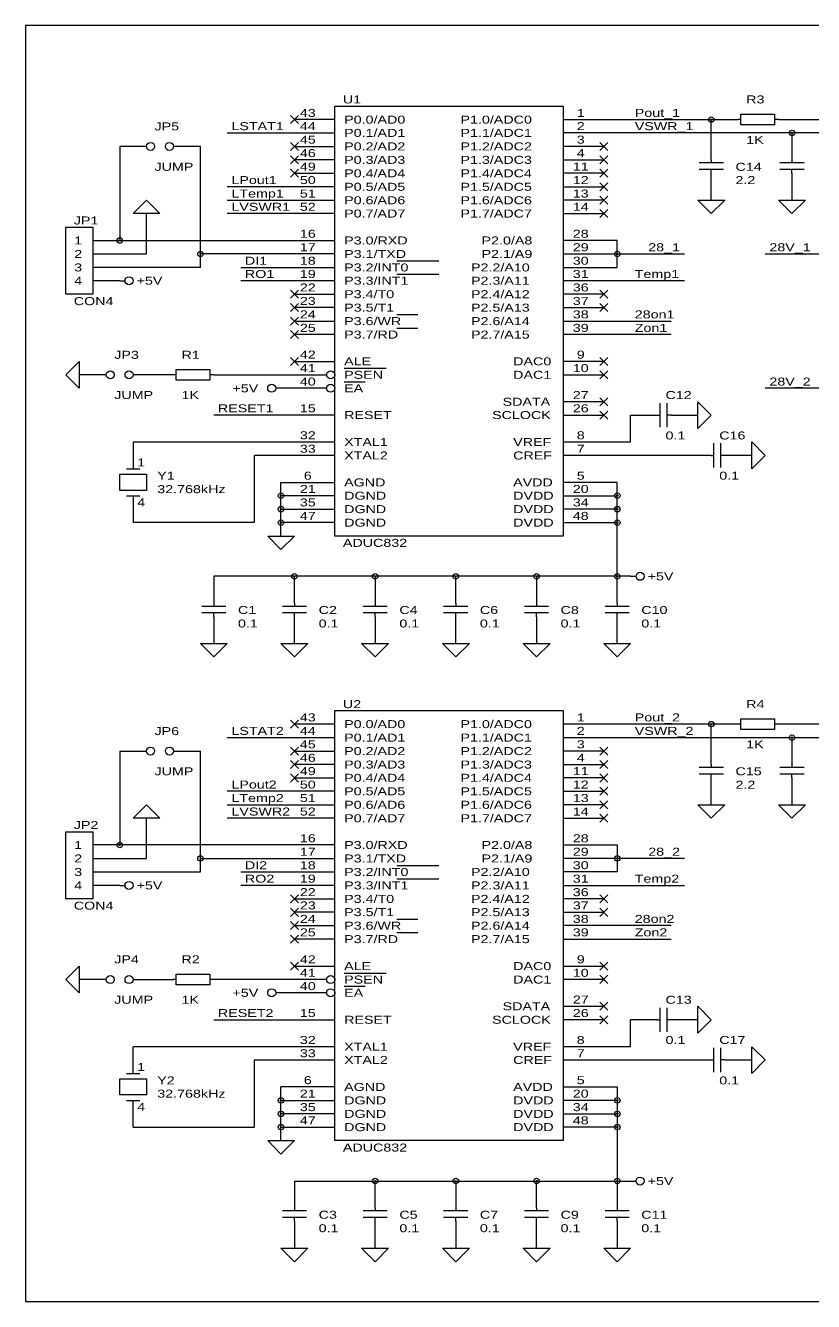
# Model space of a CAD drawing. Extents: x 0.06 to 9.63, y 0.06 to 6.12.
# Drawn here: x 0.06 to 3.8, y 0.06 to 6.12 of the extents above; entities that cross this region are included whole.
import ezdxf

# ---------------------------------------------------------------- set-up
doc = ezdxf.new("R2010")
doc.units = 0
doc.header["$MEASUREMENT"] = 0
doc.layers.add('1', color=7, linetype='CONTINUOUS')

msp = doc.modelspace()

# ---------------------------------------------------------------- linework, layer by layer
at = {"layer": '1'}
for p, q in [((9.634, 6.124), (0.064, 6.124)), ((0.064, 6.124), (0.064, 0.064)), ((1.532, 5.741), (2.616, 5.741)), ((1.532, 3.699), (1.532, 5.741)), ((2.616, 5.741), (2.616, 3.699)), ((3.459, 5.652), (3.459, 5.703)), ((3.459, 5.703), (3.618, 5.703)), ((3.618, 5.703), (3.618, 5.677)), ((1.321, 5.696), (1.359, 5.658)), ((1.321, 5.658), (1.359, 5.696)), ((1.532, 5.677), (1.34, 5.677)), ((2.616, 5.677), (3.446, 5.677)), ((3.318, 5.486), (3.318, 5.677)), ((3.459, 5.677), (3.446, 5.677)), ((3.618, 5.652), (3.459, 5.652)), ((3.637, 5.677), (3.618, 5.677)), ((3.618, 5.677), (3.618, 5.652)), ((3.637, 5.677), (4.531, 5.677)), ((1.021, 5.614), (1.532, 5.614)), ((3.829, 5.614), (2.616, 5.614)), ((3.701, 5.614), (3.701, 5.486)), ((0.638, 5.55), (0.511, 5.55)), ((0.511, 5.55), (0.511, 5.103)), ((0.894, 5.55), (0.766, 5.55)), ((0.894, 4.975), (0.894, 5.55)), ((1.321, 5.569), (1.359, 5.531)), ((1.321, 5.531), (1.359, 5.569)), ((1.34, 5.55), (1.532, 5.55)), ((2.808, 5.55), (2.616, 5.55)), ((2.789, 5.569), (2.827, 5.531)), ((2.789, 5.531), (2.827, 5.569)), ((1.321, 5.505), (1.359, 5.467)), ((1.321, 5.467), (1.359, 5.505)), ((1.532, 5.486), (1.34, 5.486)), ((2.616, 5.486), (2.808, 5.486)), ((2.789, 5.505), (2.827, 5.467)), ((2.789, 5.467), (2.827, 5.505)), ((3.261, 5.473), (3.376, 5.473)), ((3.318, 5.486), (3.318, 5.473)), ((3.644, 5.473), (3.759, 5.473)), ((3.701, 5.486), (3.701, 5.473)), ((1.321, 5.441), (1.359, 5.403)), ((1.321, 5.403), (1.359, 5.441)), ((1.34, 5.422), (1.532, 5.422)), ((2.808, 5.422), (2.616, 5.422)), ((2.789, 5.441), (2.827, 5.403)), ((2.789, 5.403), (2.827, 5.441)), ((3.261, 5.441), (3.376, 5.441)), ((3.318, 5.422), (3.318, 5.441)), ((3.318, 5.294), (3.318, 5.422)), ((3.644, 5.441), (3.759, 5.441)), ((3.701, 5.422), (3.701, 5.441)), ((3.701, 5.422), (3.701, 5.294)), ((1.532, 5.358), (1.021, 5.358)), ((2.616, 5.358), (2.808, 5.358)), ((2.789, 5.377), (2.827, 5.339)), ((2.789, 5.339), (2.827, 5.377)), ((0.574, 5.231), (0.638, 5.294)), ((0.638, 5.294), (0.702, 5.231)), ((1.021, 5.294), (1.532, 5.294)), ((2.808, 5.294), (2.616, 5.294)), ((2.789, 5.314), (2.827, 5.275)), ((2.789, 5.275), (2.827, 5.314)), ((3.255, 5.294), (3.382, 5.294)), ((3.318, 5.231), (3.255, 5.294)), ((3.382, 5.294), (3.318, 5.231)), ((3.637, 5.294), (3.765, 5.294)), ((3.701, 5.231), (3.637, 5.294)), ((3.765, 5.294), (3.701, 5.231)), ((0.702, 5.231), (0.574, 5.231)), ((0.638, 5.039), (0.638, 5.231)), ((1.532, 5.231), (1.021, 5.231)), ((2.616, 5.231), (2.808, 5.231)), ((2.789, 5.25), (2.827, 5.212)), ((2.789, 5.212), (2.827, 5.25)), ((0.255, 5.167), (0.383, 5.167)), ((0.255, 4.848), (0.255, 5.167)), ((0.383, 5.167), (0.383, 4.848)), ((0.383, 5.103), (1.532, 5.103)), ((2.872, 5.103), (2.616, 5.103)), ((2.872, 4.975), (2.872, 5.103)), ((0.383, 5.039), (0.638, 5.039)), ((1.532, 5.039), (0.894, 5.039)), ((2.616, 5.039), (3.191, 5.039)), ((3.574, 5.039), (3.956, 5.039)), ((0.894, 4.975), (0.383, 4.975)), ((1.085, 4.975), (1.532, 4.975)), ((1.826, 5.006), (1.876, 5.006)), ((1.876, 5.006), (1.926, 5.006)), ((1.926, 5.006), (1.976, 5.006)), ((1.976, 5.006), (2.026, 5.006)), ((2.616, 4.975), (2.872, 4.975)), ((0.511, 4.912), (0.383, 4.912)), ((0.511, 4.912), (0.536, 4.912)), ((1.532, 4.912), (1.085, 4.912)), ((1.826, 4.943), (1.876, 4.943)), ((1.876, 4.943), (1.926, 4.943)), ((1.926, 4.943), (1.976, 4.943)), ((1.976, 4.943), (2.026, 4.943)), ((3.191, 4.912), (2.616, 4.912)), ((0.383, 4.848), (0.255, 4.848)), ((1.321, 4.867), (1.359, 4.829)), ((1.321, 4.829), (1.359, 4.867)), ((1.34, 4.848), (1.532, 4.848)), ((2.808, 4.848), (2.616, 4.848)), ((2.789, 4.867), (2.827, 4.829)), ((2.789, 4.829), (2.827, 4.867)), ((1.321, 4.803), (1.359, 4.765)), ((1.321, 4.765), (1.359, 4.803)), ((2.789, 4.803), (2.827, 4.765)), ((2.789, 4.765), (2.827, 4.803)), ((1.321, 4.739), (1.359, 4.701)), ((1.321, 4.701), (1.359, 4.739)), ((1.532, 4.784), (1.34, 4.784)), ((1.826, 4.751), (1.876, 4.751)), ((1.876, 4.751), (1.926, 4.751)), ((2.616, 4.784), (2.808, 4.784)), ((1.321, 4.676), (1.359, 4.637)), ((1.321, 4.637), (1.359, 4.676)), ((1.34, 4.72), (1.532, 4.72)), ((1.826, 4.687), (1.876, 4.687)), ((1.876, 4.687), (1.926, 4.687)), ((2.616, 4.72), (3.127, 4.72)), ((1.532, 4.656), (1.34, 4.656)), ((3.127, 4.656), (2.616, 4.656)), ((1.321, 4.548), (1.359, 4.51)), ((1.321, 4.51), (1.359, 4.548)), ((2.789, 4.548), (2.827, 4.51)), ((2.789, 4.51), (2.827, 4.548)), ((0.255, 4.465), (0.319, 4.529)), ((0.319, 4.529), (0.319, 4.401)), ((0.779, 4.439), (0.779, 4.49)), ((0.779, 4.49), (0.938, 4.49)), ((0.938, 4.49), (0.938, 4.465)), ((1.34, 4.529), (1.532, 4.529)), ((1.576, 4.496), (1.626, 4.496)), ((1.626, 4.496), (1.676, 4.496)), ((1.676, 4.496), (1.726, 4.496)), ((1.726, 4.496), (1.776, 4.496)), ((2.808, 4.529), (2.616, 4.529)), ((0.319, 4.401), (0.255, 4.465)), ((0.447, 4.465), (0.319, 4.465)), ((0.766, 4.465), (0.574, 4.465)), ((0.779, 4.465), (0.766, 4.465)), ((0.938, 4.439), (0.779, 4.439)), ((0.957, 4.465), (0.938, 4.465)), ((0.938, 4.465), (0.938, 4.439)), ((0.957, 4.465), (1.493, 4.465)), ((1.576, 4.432), (1.626, 4.432)), ((1.626, 4.432), (1.676, 4.432)), ((2.616, 4.465), (2.808, 4.465)), ((2.789, 4.484), (2.827, 4.446)), ((2.789, 4.446), (2.827, 4.484)), ((1.276, 4.401), (1.251, 4.401)), ((1.493, 4.401), (1.276, 4.401)), ((3.956, 4.401), (3.574, 4.401)), ((2.808, 4.337), (2.616, 4.337)), ((2.789, 4.356), (2.827, 4.318)), ((2.789, 4.318), (2.827, 4.356)), ((3.076, 4.216), (3.076, 4.331)), ((3.108, 4.216), (3.108, 4.331)), ((3.255, 4.21), (3.255, 4.337)), ((3.255, 4.337), (3.318, 4.274)), ((1.532, 4.274), (0.957, 4.274)), ((2.616, 4.274), (2.808, 4.274)), ((2.789, 4.293), (2.827, 4.254)), ((2.789, 4.254), (2.827, 4.293)), ((2.935, 4.274), (3.063, 4.274)), ((2.935, 4.146), (2.935, 4.274)), ((3.063, 4.274), (3.076, 4.274)), ((3.127, 4.274), (3.108, 4.274)), ((3.127, 4.274), (3.255, 4.274)), ((3.318, 4.274), (3.255, 4.21)), ((0.574, 4.146), (1.532, 4.146)), ((0.574, 4.146), (0.574, 4.018)), ((2.616, 4.146), (2.935, 4.146)), ((3.331, 4.025), (3.331, 4.14)), ((3.363, 4.025), (3.363, 4.14)), ((3.51, 4.018), (3.51, 4.146)), ((3.51, 4.146), (3.574, 4.082)), ((1.532, 4.082), (1.149, 4.082)), ((1.149, 4.082), (1.149, 3.763)), ((3.318, 4.082), (2.616, 4.082)), ((3.318, 4.082), (3.331, 4.082)), ((3.382, 4.082), (3.363, 4.082)), ((3.51, 4.082), (3.382, 4.082)), ((3.574, 4.082), (3.51, 4.018)), ((0.543, 4.018), (0.606, 4.018)), ((0.511, 3.993), (0.638, 3.993)), ((0.511, 3.916), (0.511, 3.993)), ((0.638, 3.993), (0.638, 3.916)), ((1.276, 3.954), (1.532, 3.954)), ((1.276, 3.699), (1.276, 3.954)), ((2.872, 3.954), (2.616, 3.954)), ((2.872, 3.38), (2.872, 3.954)), ((0.638, 3.916), (0.511, 3.916)), ((0.543, 3.891), (0.606, 3.891)), ((0.574, 3.891), (0.574, 3.763)), ((1.532, 3.891), (1.276, 3.891)), ((2.616, 3.891), (2.872, 3.891)), ((1.276, 3.827), (1.532, 3.827)), ((2.872, 3.827), (2.616, 3.827)), ((1.149, 3.763), (0.574, 3.763)), ((1.532, 3.763), (1.276, 3.763)), ((2.616, 3.763), (2.872, 3.763)), ((1.213, 3.699), (1.34, 3.699)), ((1.276, 3.635), (1.213, 3.699)), ((1.34, 3.699), (1.276, 3.635)), ((2.616, 3.699), (1.532, 3.699)), ((2.935, 3.508), (0.957, 3.508)), ((0.957, 3.508), (0.957, 3.38)), ((1.34, 3.38), (1.34, 3.508)), ((1.723, 3.508), (1.723, 3.38)), ((2.106, 3.38), (2.106, 3.508)), ((2.489, 3.508), (2.489, 3.38)), ((2.935, 3.508), (2.961, 3.508)), ((0.9, 3.367), (1.015, 3.367)), ((0.9, 3.336), (1.015, 3.336)), ((0.957, 3.38), (0.957, 3.367)), ((0.957, 3.316), (0.957, 3.336)), ((1.283, 3.367), (1.398, 3.367)), ((1.283, 3.336), (1.398, 3.336)), ((1.34, 3.38), (1.34, 3.367)), ((1.34, 3.316), (1.34, 3.336)), ((1.666, 3.367), (1.78, 3.367)), ((1.666, 3.336), (1.78, 3.336)), ((1.723, 3.38), (1.723, 3.367)), ((1.723, 3.316), (1.723, 3.336)), ((2.048, 3.367), (2.163, 3.367)), ((2.048, 3.336), (2.163, 3.336)), ((2.106, 3.38), (2.106, 3.367)), ((2.106, 3.316), (2.106, 3.336)), ((2.431, 3.367), (2.546, 3.367)), ((2.431, 3.336), (2.546, 3.336)), ((2.489, 3.38), (2.489, 3.367)), ((2.489, 3.316), (2.489, 3.336)), ((2.814, 3.367), (2.929, 3.367)), ((2.814, 3.336), (2.929, 3.336)), ((2.872, 3.38), (2.872, 3.367)), ((2.872, 3.316), (2.872, 3.336)), ((0.957, 3.316), (0.957, 3.189)), ((1.34, 3.189), (1.34, 3.316)), ((1.723, 3.316), (1.723, 3.189)), ((2.106, 3.189), (2.106, 3.316)), ((2.489, 3.316), (2.489, 3.189)), ((2.872, 3.189), (2.872, 3.316)), ((0.894, 3.189), (1.021, 3.189)), ((0.957, 3.125), (0.894, 3.189)), ((1.021, 3.189), (0.957, 3.125)), ((1.276, 3.189), (1.404, 3.189)), ((1.34, 3.125), (1.276, 3.189)), ((1.404, 3.189), (1.34, 3.125)), ((1.659, 3.189), (1.787, 3.189)), ((1.723, 3.125), (1.659, 3.189)), ((1.787, 3.189), (1.723, 3.125)), ((2.042, 3.189), (2.17, 3.189)), ((2.106, 3.125), (2.042, 3.189)), ((2.17, 3.189), (2.106, 3.125)), ((2.425, 3.189), (2.553, 3.189)), ((2.489, 3.125), (2.425, 3.189)), ((2.553, 3.189), (2.489, 3.125)), ((2.808, 3.189), (2.935, 3.189)), ((2.872, 3.125), (2.808, 3.189)), ((2.935, 3.189), (2.872, 3.125)), ((1.532, 2.87), (2.616, 2.87)), ((1.532, 0.828), (1.532, 2.87)), ((2.616, 2.87), (2.616, 0.828)), ((1.321, 2.825), (1.359, 2.787)), ((1.321, 2.787), (1.359, 2.825)), ((1.532, 2.806), (1.34, 2.806)), ((3.446, 2.806), (2.616, 2.806)), ((3.318, 2.614), (3.318, 2.806)), ((3.459, 2.806), (3.446, 2.806)), ((3.459, 2.78), (3.459, 2.831)), ((3.459, 2.831), (3.618, 2.831)), ((3.618, 2.831), (3.618, 2.806)), ((3.637, 2.806), (3.618, 2.806)), ((3.618, 2.806), (3.618, 2.78)), ((4.531, 2.806), (3.637, 2.806)), ((1.021, 2.742), (1.532, 2.742)), ((2.616, 2.742), (3.829, 2.742)), ((3.618, 2.78), (3.459, 2.78)), ((3.701, 2.742), (3.701, 2.614)), ((0.511, 2.678), (0.638, 2.678)), ((0.511, 2.678), (0.511, 2.232)), ((0.766, 2.678), (0.894, 2.678)), ((0.894, 2.104), (0.894, 2.678)), ((1.321, 2.697), (1.359, 2.659)), ((1.321, 2.659), (1.359, 2.697)), ((1.34, 2.678), (1.532, 2.678)), ((2.808, 2.678), (2.616, 2.678)), ((2.789, 2.697), (2.827, 2.659)), ((2.789, 2.659), (2.827, 2.697)), ((1.321, 2.634), (1.359, 2.595)), ((1.321, 2.595), (1.359, 2.634)), ((1.532, 2.614), (1.34, 2.614)), ((2.616, 2.614), (2.808, 2.614)), ((2.789, 2.634), (2.827, 2.595)), ((2.789, 2.595), (2.827, 2.634)), ((3.318, 2.614), (3.318, 2.602)), ((3.701, 2.614), (3.701, 2.602)), ((1.321, 2.57), (1.359, 2.531)), ((1.321, 2.531), (1.359, 2.57)), ((1.34, 2.551), (1.532, 2.551)), ((2.808, 2.551), (2.616, 2.551)), ((2.789, 2.57), (2.827, 2.531)), ((2.789, 2.531), (2.827, 2.57)), ((3.261, 2.602), (3.376, 2.602)), ((3.261, 2.57), (3.376, 2.57)), ((3.318, 2.551), (3.318, 2.57)), ((3.318, 2.423), (3.318, 2.551)), ((3.644, 2.602), (3.759, 2.602)), ((3.644, 2.57), (3.759, 2.57)), ((3.701, 2.551), (3.701, 2.57)), ((3.701, 2.551), (3.701, 2.423)), ((1.532, 2.487), (1.021, 2.487)), ((2.616, 2.487), (2.808, 2.487)), ((2.789, 2.506), (2.827, 2.468)), ((2.789, 2.468), (2.827, 2.506)), ((2.789, 2.442), (2.827, 2.404)), ((2.789, 2.404), (2.827, 2.442)), ((0.574, 2.359), (0.638, 2.423)), ((0.638, 2.423), (0.702, 2.359)), ((1.021, 2.423), (1.532, 2.423)), ((2.808, 2.423), (2.616, 2.423)), ((2.789, 2.378), (2.827, 2.34)), ((2.789, 2.34), (2.827, 2.378)), ((3.255, 2.423), (3.382, 2.423)), ((3.318, 2.359), (3.255, 2.423)), ((3.382, 2.423), (3.318, 2.359)), ((3.637, 2.423), (3.765, 2.423)), ((3.701, 2.359), (3.637, 2.423)), ((3.765, 2.423), (3.701, 2.359)), ((0.702, 2.359), (0.574, 2.359)), ((0.638, 2.168), (0.638, 2.359)), ((1.532, 2.359), (1.021, 2.359)), ((2.616, 2.359), (2.808, 2.359)), ((0.255, 2.295), (0.383, 2.295)), ((0.255, 1.976), (0.255, 2.295)), ((0.383, 2.295), (0.383, 1.976)), ((1.532, 2.232), (0.383, 2.232)), ((2.616, 2.232), (2.872, 2.232)), ((2.872, 2.232), (2.872, 2.104)), ((0.383, 2.168), (0.638, 2.168)), ((0.894, 2.168), (1.532, 2.168)), ((1.826, 2.135), (1.876, 2.135)), ((1.876, 2.135), (1.926, 2.135)), ((1.926, 2.135), (1.976, 2.135)), ((1.976, 2.135), (2.026, 2.135)), ((3.191, 2.168), (2.616, 2.168)), ((0.383, 2.104), (0.894, 2.104)), ((1.085, 2.104), (1.532, 2.104)), ((1.826, 2.071), (1.876, 2.071)), ((1.876, 2.071), (1.926, 2.071)), ((1.926, 2.071), (1.976, 2.071)), ((1.976, 2.071), (2.026, 2.071)), ((2.872, 2.104), (2.616, 2.104)), ((0.511, 2.04), (0.383, 2.04)), ((0.511, 2.04), (0.536, 2.04)), ((1.532, 2.04), (1.085, 2.04)), ((2.616, 2.04), (3.191, 2.04)), ((0.383, 1.976), (0.255, 1.976)), ((1.321, 1.995), (1.359, 1.957)), ((1.321, 1.957), (1.359, 1.995)), ((1.34, 1.976), (1.532, 1.976)), ((2.808, 1.976), (2.616, 1.976)), ((2.789, 1.995), (2.827, 1.957)), ((2.789, 1.957), (2.827, 1.995)), ((1.321, 1.932), (1.359, 1.893)), ((1.321, 1.893), (1.359, 1.932)), ((1.532, 1.913), (1.34, 1.913)), ((1.826, 1.88), (1.876, 1.88)), ((1.876, 1.88), (1.926, 1.88)), ((2.616, 1.913), (2.808, 1.913)), ((2.789, 1.932), (2.827, 1.893)), ((2.789, 1.893), (2.827, 1.932)), ((1.321, 1.868), (1.359, 1.83)), ((1.321, 1.83), (1.359, 1.868)), ((1.34, 1.849), (1.532, 1.849)), ((3.127, 1.849), (2.616, 1.849)), ((1.321, 1.804), (1.359, 1.766)), ((1.321, 1.766), (1.359, 1.804)), ((1.532, 1.785), (1.34, 1.785)), ((1.826, 1.816), (1.876, 1.816)), ((1.876, 1.816), (1.926, 1.816)), ((2.616, 1.785), (3.127, 1.785)), ((0.255, 1.593), (0.319, 1.657)), ((0.319, 1.657), (0.319, 1.53)), ((1.321, 1.676), (1.359, 1.638)), ((1.321, 1.638), (1.359, 1.676)), ((1.34, 1.657), (1.532, 1.657)), ((2.616, 1.657), (2.808, 1.657)), ((2.789, 1.676), (2.827, 1.638)), ((2.789, 1.638), (2.827, 1.676)), ((0.319, 1.53), (0.255, 1.593)), ((0.447, 1.593), (0.319, 1.593)), ((0.574, 1.593), (0.766, 1.593)), ((0.779, 1.593), (0.766, 1.593)), ((0.779, 1.568), (0.779, 1.619)), ((0.779, 1.619), (0.938, 1.619)), ((0.938, 1.619), (0.938, 1.593)), ((0.957, 1.593), (0.938, 1.593)), ((0.938, 1.593), (0.938, 1.568)), ((1.493, 1.593), (0.957, 1.593)), ((1.576, 1.624), (1.626, 1.624)), ((1.626, 1.624), (1.676, 1.624)), ((1.676, 1.624), (1.726, 1.624)), ((1.726, 1.624), (1.776, 1.624)), ((2.808, 1.593), (2.616, 1.593)), ((2.789, 1.613), (2.827, 1.574)), ((2.789, 1.574), (2.827, 1.613)), ((0.938, 1.568), (0.779, 1.568)), ((1.276, 1.53), (1.251, 1.53)), ((1.493, 1.53), (1.276, 1.53)), ((1.576, 1.561), (1.626, 1.561)), ((1.626, 1.561), (1.676, 1.561)), ((2.616, 1.466), (2.808, 1.466)), ((2.789, 1.485), (2.827, 1.447)), ((2.789, 1.447), (2.827, 1.485)), ((3.076, 1.345), (3.076, 1.459)), ((3.108, 1.345), (3.108, 1.459)), ((3.255, 1.338), (3.255, 1.466)), ((3.255, 1.466), (3.318, 1.402)), ((0.957, 1.402), (1.532, 1.402)), ((2.808, 1.402), (2.616, 1.402)), ((2.789, 1.421), (2.827, 1.383)), ((2.789, 1.383), (2.827, 1.421)), ((3.063, 1.402), (2.935, 1.402)), ((2.935, 1.274), (2.935, 1.402)), ((3.063, 1.402), (3.076, 1.402)), ((3.127, 1.402), (3.108, 1.402)), ((3.255, 1.402), (3.127, 1.402)), ((3.318, 1.402), (3.255, 1.338)), ((1.532, 1.274), (0.574, 1.274)), ((0.574, 1.147), (0.574, 1.274)), ((2.935, 1.274), (2.616, 1.274)), ((3.51, 1.147), (3.51, 1.274)), ((3.51, 1.274), (3.574, 1.211)), ((3.331, 1.153), (3.331, 1.268)), ((3.363, 1.153), (3.363, 1.268)), ((1.149, 1.211), (1.532, 1.211)), ((1.149, 1.211), (1.149, 0.892)), ((2.616, 1.211), (3.318, 1.211)), ((3.318, 1.211), (3.331, 1.211)), ((3.382, 1.211), (3.363, 1.211)), ((3.382, 1.211), (3.51, 1.211)), ((3.574, 1.211), (3.51, 1.147)), ((0.511, 1.121), (0.638, 1.121)), ((0.511, 1.045), (0.511, 1.121)), ((0.543, 1.147), (0.606, 1.147)), ((0.638, 1.121), (0.638, 1.045)), ((0.638, 1.045), (0.511, 1.045)), ((1.532, 1.083), (1.276, 1.083)), ((1.276, 0.828), (1.276, 1.083)), ((2.616, 1.083), (2.872, 1.083)), ((2.872, 1.083), (2.872, 0.509)), ((0.543, 1.019), (0.606, 1.019)), ((0.574, 0.892), (0.574, 1.019)), ((1.276, 1.019), (1.532, 1.019)), ((2.872, 1.019), (2.616, 1.019)), ((1.532, 0.955), (1.276, 0.955)), ((2.616, 0.955), (2.872, 0.955)), ((0.574, 0.892), (1.149, 0.892)), ((1.276, 0.892), (1.532, 0.892)), ((2.872, 0.892), (2.616, 0.892)), ((1.213, 0.828), (1.34, 0.828)), ((1.276, 0.764), (1.213, 0.828)), ((1.34, 0.828), (1.276, 0.764)), ((2.616, 0.828), (1.532, 0.828)), ((1.34, 0.636), (2.935, 0.636)), ((1.34, 0.636), (1.34, 0.509)), ((1.723, 0.509), (1.723, 0.636)), ((2.106, 0.636), (2.106, 0.509)), ((2.489, 0.509), (2.489, 0.636)), ((2.935, 0.636), (2.961, 0.636)), ((1.283, 0.496), (1.398, 0.496)), ((1.34, 0.509), (1.34, 0.496)), ((1.666, 0.496), (1.78, 0.496)), ((1.723, 0.509), (1.723, 0.496)), ((2.048, 0.496), (2.163, 0.496)), ((2.106, 0.509), (2.106, 0.496)), ((2.431, 0.496), (2.546, 0.496)), ((2.489, 0.509), (2.489, 0.496)), ((2.814, 0.496), (2.929, 0.496)), ((2.872, 0.509), (2.872, 0.496)), ((1.283, 0.464), (1.398, 0.464)), ((1.34, 0.445), (1.34, 0.464)), ((1.34, 0.445), (1.34, 0.317)), ((1.666, 0.464), (1.78, 0.464)), ((1.723, 0.445), (1.723, 0.464)), ((1.723, 0.317), (1.723, 0.445)), ((2.048, 0.464), (2.163, 0.464)), ((2.106, 0.445), (2.106, 0.464)), ((2.106, 0.445), (2.106, 0.317)), ((2.431, 0.464), (2.546, 0.464)), ((2.489, 0.445), (2.489, 0.464)), ((2.489, 0.317), (2.489, 0.445)), ((2.814, 0.464), (2.929, 0.464)), ((2.872, 0.445), (2.872, 0.464)), ((2.872, 0.445), (2.872, 0.317)), ((1.276, 0.317), (1.404, 0.317)), ((1.34, 0.253), (1.276, 0.317)), ((1.404, 0.317), (1.34, 0.253)), ((1.659, 0.317), (1.787, 0.317)), ((1.723, 0.253), (1.659, 0.317)), ((1.787, 0.317), (1.723, 0.253)), ((2.042, 0.317), (2.17, 0.317)), ((2.106, 0.253), (2.042, 0.317)), ((2.17, 0.317), (2.106, 0.253)), ((2.425, 0.317), (2.553, 0.317)), ((2.489, 0.253), (2.425, 0.317)), ((2.553, 0.317), (2.489, 0.253)), ((2.808, 0.317), (2.935, 0.317)), ((2.872, 0.253), (2.808, 0.317)), ((2.935, 0.317), (2.872, 0.253)), ((0.064, 0.064), (9.634, 0.064))]:
    msp.add_line(p, q, dxfattribs=at)
for centre, radius in [((3.318, 5.677), 0.013), ((3.318, 5.677), 0.003), ((3.701, 5.614), 0.013), ((3.701, 5.614), 0.003), ((0.657, 5.55), 0.019), ((0.747, 5.55), 0.019), ((0.511, 5.103), 0.013), ((0.511, 5.103), 0.003), ((0.894, 5.039), 0.013), ((0.894, 5.039), 0.003), ((2.872, 5.039), 0.013), ((2.872, 5.039), 0.003), ((0.555, 4.912), 0.019), ((0.466, 4.465), 0.019), ((0.555, 4.465), 0.019), ((1.512, 4.465), 0.019), ((1.232, 4.401), 0.019), ((1.512, 4.401), 0.019), ((1.276, 3.891), 0.013), ((1.276, 3.891), 0.003), ((2.872, 3.891), 0.013), ((2.872, 3.891), 0.003), ((1.276, 3.827), 0.013), ((1.276, 3.827), 0.003), ((2.872, 3.827), 0.013), ((2.872, 3.827), 0.003), ((1.276, 3.763), 0.013), ((1.276, 3.763), 0.003), ((2.872, 3.763), 0.013), ((2.872, 3.763), 0.003), ((1.34, 3.508), 0.013), ((1.723, 3.508), 0.013), ((2.106, 3.508), 0.013), ((2.489, 3.508), 0.013), ((2.872, 3.508), 0.013), ((2.98, 3.508), 0.019), ((1.34, 3.508), 0.003), ((1.723, 3.508), 0.003), ((2.106, 3.508), 0.003), ((2.489, 3.508), 0.003), ((2.872, 3.508), 0.003), ((3.318, 2.806), 0.013), ((3.318, 2.806), 0.003), ((3.701, 2.742), 0.013), ((3.701, 2.742), 0.003), ((0.657, 2.678), 0.019), ((0.747, 2.678), 0.019), ((0.511, 2.232), 0.013), ((0.511, 2.232), 0.003), ((0.894, 2.168), 0.013), ((0.894, 2.168), 0.003), ((2.872, 2.168), 0.013), ((2.872, 2.168), 0.003), ((0.555, 2.04), 0.019), ((0.466, 1.593), 0.019), ((0.555, 1.593), 0.019), ((1.512, 1.593), 0.019), ((1.232, 1.53), 0.019), ((1.512, 1.53), 0.019), ((1.276, 1.019), 0.013), ((2.872, 1.019), 0.013), ((1.276, 1.019), 0.003), ((2.872, 1.019), 0.003), ((1.276, 0.955), 0.013), ((1.276, 0.955), 0.003), ((2.872, 0.955), 0.013), ((2.872, 0.955), 0.003), ((1.276, 0.892), 0.013), ((1.276, 0.892), 0.003), ((2.872, 0.892), 0.013), ((2.872, 0.892), 0.003), ((1.723, 0.636), 0.013), ((1.723, 0.636), 0.003), ((2.106, 0.636), 0.013), ((2.106, 0.636), 0.003), ((2.489, 0.636), 0.013), ((2.489, 0.636), 0.003), ((2.872, 0.636), 0.013), ((2.872, 0.636), 0.003), ((2.98, 0.636), 0.019)]:
    msp.add_circle(centre, radius, dxfattribs=at)

# ---------------------------------------------------------------- texts
at = {"layer": '1', "width": 1.333}
for s, p in [('U1', (1.57, 5.754)), ('R3', (3.484, 5.754)), (' 43', (1.347, 5.69)), ('P0.0/AD0', (1.576, 5.658)), ('P1.0/ADC0', (2.128, 5.658)), (' 1', (2.661, 5.69)), ('Pout_1', (2.955, 5.69)), ('JP5', (0.676, 5.626)), ('LSTAT1', (1.041, 5.627)), (' 44', (1.347, 5.627)), (' 2', (2.661, 5.627)), ('VSWR_1', (2.955, 5.627)), (' 45', (1.347, 5.563)), ('P0.1/AD1', (1.576, 5.595)), ('P1.1/ADC1', (2.128, 5.595)), (' 3', (2.661, 5.563)), ('1K', (3.484, 5.562)), (' 46', (1.347, 5.499)), ('P0.2/AD2', (1.576, 5.531)), ('P1.2/ADC2', (2.128, 5.531)), (' 4', (2.661, 5.499)), ('JUMP', (0.676, 5.434)), (' 49', (1.347, 5.435)), ('P0.3/AD3', (1.576, 5.467)), ('P1.3/ADC3', (2.128, 5.467)), ('11', (2.661, 5.435)), ('C14', (3.433, 5.434)), ('LPout1', (1.041, 5.371)), (' 50', (1.347, 5.371)), ('P0.4/AD4', (1.576, 5.403)), ('P1.4/ADC4', (2.128, 5.403)), ('12', (2.661, 5.371)), ('2.2', (3.433, 5.371)), ('LTemp1', (1.041, 5.307)), (' 51', (1.347, 5.307)), ('P0.5/AD5', (1.576, 5.339)), ('P1.5/ADC5', (2.128, 5.339)), ('13', (2.661, 5.307)), ('LVSWR1', (1.041, 5.244)), (' 52', (1.347, 5.244)), ('P0.6/AD6', (1.576, 5.275)), ('P1.6/ADC6', (2.128, 5.275)), ('14', (2.661, 5.244)), ('JP1', (0.293, 5.179)), ('P0.7/AD7', (1.576, 5.212)), ('P1.7/ADC7', (2.128, 5.212)), (' 16', (1.347, 5.116)), ('28', (2.661, 5.116)), ('1', (0.295, 5.084)), ('P3.0/RXD', (1.576, 5.084)), ('P2.0/A8', (2.228, 5.084)), ('29', (2.661, 5.052)), ('28_1', (3.019, 5.052)), ('28V_1', (3.594, 5.052)), ('2', (0.295, 5.02)), (' 17', (1.347, 5.052)), ('P3.1/TXD', (1.576, 5.02)), ('P2.1/A9', (2.228, 5.02)), ('3', (0.295, 4.956)), ('DI1', (1.105, 4.988)), (' 18', (1.347, 4.988)), ('P3.2/INT0', (1.576, 4.956)), ('P2.2/A10', (2.178, 4.956)), ('30', (2.661, 4.988)), ('4', (0.295, 4.893)), ('+5V', (0.591, 4.893)), ('RO1', (1.105, 4.925)), (' 19', (1.347, 4.925)), ('P3.3/INT1', (1.576, 4.893)), ('P2.3/A11', (2.178, 4.893)), ('31', (2.661, 4.925)), ('Temp1', (2.955, 4.925)), (' 22', (1.347, 4.861)), ('P3.4/T0', (1.576, 4.829)), ('P2.4/A12', (2.178, 4.829)), ('36', (2.661, 4.861)), ('CON4', (0.293, 4.796)), (' 23', (1.347, 4.797)), ('P3.5/T1', (1.576, 4.765)), ('P2.5/A13', (2.178, 4.765)), ('37', (2.661, 4.797)), (' 24', (1.347, 4.733)), ('P3.6/WR', (1.576, 4.701)), ('P2.6/A14', (2.178, 4.701)), ('38', (2.661, 4.733)), ('28on1', (2.955, 4.733)), (' 25', (1.347, 4.669)), ('P3.7/RD', (1.576, 4.637)), ('P2.7/A15', (2.178, 4.637)), ('39', (2.661, 4.669)), ('Zon1', (2.955, 4.669)), ('JP3', (0.485, 4.541)), ('R1', (0.804, 4.541)), (' 42', (1.347, 4.542)), ('ALE', (1.576, 4.51)), ('DAC0', (2.378, 4.51)), (' 9', (2.661, 4.542)), (' 41', (1.347, 4.478)), ('PSEN', (1.576, 4.446)), ('DAC1', (2.378, 4.446)), ('10', (2.661, 4.478)), (' 40', (1.347, 4.414)), ('28V_2', (3.594, 4.414)), ('JUMP', (0.485, 4.35)), ('1K', (0.804, 4.35)), ('+5V', (1.046, 4.382)), ('EA', (1.576, 4.382)), ('27', (2.661, 4.35)), ('C12', (3.101, 4.35)), ('RESET1', (0.977, 4.287)), (' 15', (1.347, 4.287)), ('SDATA', (2.328, 4.318)), ('26', (2.661, 4.287)), ('RESET', (1.576, 4.255)), ('SCLOCK', (2.278, 4.255)), (' 32', (1.347, 4.159)), (' 8', (2.661, 4.159)), ('0.1', (3.101, 4.158)), ('C16', (3.356, 4.158)), (' 33', (1.347, 4.095)), ('XTAL1', (1.576, 4.127)), ('VREF', (2.378, 4.127)), (' 7', (2.661, 4.095)), ('1', (0.594, 4.03)), ('XTAL2', (1.576, 4.063)), ('CREF', (2.378, 4.063)), ('Y1', (0.689, 3.967)), ('  6', (1.347, 3.967)), (' 5', (2.661, 3.967)), ('0.1', (3.356, 3.967)), ('32.768kHz', (0.689, 3.903)), (' 21', (1.347, 3.904)), ('AGND', (1.576, 3.935)), ('AVDD', (2.378, 3.935)), ('20', (2.661, 3.904)), (' 35', (1.347, 3.84)), ('DGND', (1.576, 3.872)), ('DVDD', (2.378, 3.872)), ('34', (2.661, 3.84)), ('4', (0.594, 3.84)), ('DGND', (1.576, 3.808)), ('DVDD', (2.378, 3.808)), (' 47', (1.347, 3.776)), ('DGND', (1.576, 3.744)), ('DVDD', (2.378, 3.744)), ('48', (2.661, 3.776)), ('ADUC832', (1.57, 3.648)), ('+5V', (3.016, 3.489)), ('C1', (1.072, 3.329)), ('C2', (1.455, 3.329)), ('C4', (1.838, 3.329)), ('C6', (2.22, 3.329)), ('C8', (2.603, 3.329)), ('C10', (2.986, 3.329)), ('0.1', (1.072, 3.265)), ('0.1', (1.455, 3.265)), ('0.1', (1.838, 3.265)), ('0.1', (2.22, 3.265)), ('0.1', (2.603, 3.265)), ('0.1', (2.986, 3.265)), ('U2', (1.57, 2.882)), ('R4', (3.484, 2.882)), (' 43', (1.347, 2.819)), (' 1', (2.661, 2.819)), ('Pout_2', (2.955, 2.819)), ('JP6', (0.676, 2.754)), ('LSTAT2', (1.041, 2.755)), (' 44', (1.347, 2.755)), ('P0.0/AD0', (1.576, 2.787)), ('P1.0/ADC0', (2.128, 2.787)), (' 2', (2.661, 2.755)), ('VSWR_2', (2.955, 2.755)), (' 45', (1.347, 2.691)), ('P0.1/AD1', (1.576, 2.723)), ('P1.1/ADC1', (2.128, 2.723)), (' 3', (2.661, 2.691)), ('1K', (3.484, 2.691)), ('P0.2/AD2', (1.576, 2.659)), ('P1.2/ADC2', (2.128, 2.659)), (' 46', (1.347, 2.627)), ('P0.3/AD3', (1.576, 2.595)), ('P1.3/ADC3', (2.128, 2.595)), (' 4', (2.661, 2.627)), ('JUMP', (0.676, 2.563)), (' 49', (1.347, 2.564)), ('P0.4/AD4', (1.576, 2.532)), ('P1.4/ADC4', (2.128, 2.532)), ('11', (2.661, 2.564)), ('C15', (3.433, 2.563)), ('LPout2', (1.041, 2.5)), (' 50', (1.347, 2.5)), ('P0.5/AD5', (1.576, 2.468)), ('P1.5/ADC5', (2.128, 2.468)), ('12', (2.661, 2.5)), ('2.2', (3.433, 2.499)), ('LTemp2', (1.041, 2.436)), (' 51', (1.347, 2.436)), ('P0.6/AD6', (1.576, 2.404)), ('P1.6/ADC6', (2.128, 2.404)), ('13', (2.661, 2.436)), ('LVSWR2', (1.041, 2.372)), (' 52', (1.347, 2.372)), ('P0.7/AD7', (1.576, 2.34)), ('P1.7/ADC7', (2.128, 2.34)), ('14', (2.661, 2.372)), ('JP2', (0.293, 2.308)), ('1', (0.295, 2.213)), (' 16', (1.347, 2.245)), ('P3.0/RXD', (1.576, 2.213)), ('P2.0/A8', (2.228, 2.213)), ('28', (2.661, 2.245)), ('2', (0.295, 2.149)), (' 17', (1.347, 2.181)), ('P3.1/TXD', (1.576, 2.149)), ('P2.1/A9', (2.228, 2.149)), ('29', (2.661, 2.181)), ('28_2', (3.019, 2.181)), ('3', (0.295, 2.085)), ('DI2', (1.105, 2.117)), (' 18', (1.347, 2.117)), ('P3.2/INT0', (1.576, 2.085)), ('P2.2/A10', (2.178, 2.085)), ('30', (2.661, 2.117)), ('RO2', (1.105, 2.053)), (' 19', (1.347, 2.053)), ('P3.3/INT1', (1.576, 2.021)), ('P2.3/A11', (2.178, 2.021)), ('31', (2.661, 2.053)), ('Temp2', (2.955, 2.053)), ('4', (0.295, 2.021)), ('+5V', (0.591, 2.021)), (' 22', (1.347, 1.989)), ('36', (2.661, 1.989)), ('CON4', (0.293, 1.925)), (' 23', (1.347, 1.926)), ('P3.4/T0', (1.576, 1.957)), ('P2.4/A12', (2.178, 1.957)), ('37', (2.661, 1.926)), (' 24', (1.347, 1.862)), ('P3.5/T1', (1.576, 1.894)), ('P2.5/A13', (2.178, 1.894)), ('38', (2.661, 1.862)), ('28on2', (2.955, 1.862)), (' 25', (1.347, 1.798)), ('P3.6/WR', (1.576, 1.83)), ('P2.6/A14', (2.178, 1.83)), ('39', (2.661, 1.798)), ('Zon2', (2.955, 1.798)), ('P3.7/RD', (1.576, 1.766)), ('P2.7/A15', (2.178, 1.766)), ('JP4', (0.485, 1.67)), ('R2', (0.804, 1.67)), (' 42', (1.347, 1.67)), (' 9', (2.661, 1.67)), (' 41', (1.347, 1.606)), ('ALE', (1.576, 1.638)), ('DAC0', (2.378, 1.638)), ('10', (2.661, 1.606)), (' 40', (1.347, 1.543)), ('PSEN', (1.576, 1.574)), ('DAC1', (2.378, 1.574)), ('JUMP', (0.485, 1.478)), ('1K', (0.804, 1.478)), ('+5V', (1.046, 1.511)), ('EA', (1.576, 1.511)), ('27', (2.661, 1.479)), ('C13', (3.101, 1.478)), ('SDATA', (2.328, 1.447)), ('RESET2', (0.977, 1.415)), (' 15', (1.347, 1.415)), ('RESET', (1.576, 1.383)), ('SCLOCK', (2.278, 1.383)), ('26', (2.661, 1.415)), (' 32', (1.347, 1.287)), ('XTAL1', (1.576, 1.255)), ('VREF', (2.378, 1.255)), (' 8', (2.661, 1.287)), ('0.1', (3.101, 1.287)), ('C17', (3.356, 1.287)), (' 33', (1.347, 1.224)), ('XTAL2', (1.576, 1.192)), ('CREF', (2.378, 1.192)), (' 7', (2.661, 1.224)), ('1', (0.594, 1.159)), ('Y2', (0.689, 1.095)), ('  6', (1.347, 1.096)), ('AGND', (1.576, 1.064)), ('AVDD', (2.378, 1.064)), (' 5', (2.661, 1.096)), ('0.1', (3.356, 1.095)), ('32.768kHz', (0.689, 1.032)), (' 21', (1.347, 1.032)), ('DGND', (1.576, 1)), ('DVDD', (2.378, 1)), ('20', (2.661, 1.032)), ('4', (0.594, 0.969)), (' 35', (1.347, 0.968)), ('DGND', (1.576, 0.936)), ('DVDD', (2.378, 0.936)), ('34', (2.661, 0.968)), (' 47', (1.347, 0.905)), ('DGND', (1.576, 0.873)), ('DVDD', (2.378, 0.873)), ('48', (2.661, 0.905)), ('ADUC832', (1.57, 0.776)), ('+5V', (3.016, 0.617)), ('C3', (1.455, 0.457)), ('C5', (1.838, 0.457)), ('C7', (2.22, 0.457)), ('C9', (2.603, 0.457)), ('C11', (2.986, 0.457)), ('0.1', (1.455, 0.393)), ('0.1', (1.838, 0.393)), ('0.1', (2.22, 0.393)), ('0.1', (2.603, 0.393)), ('0.1', (2.986, 0.393))]:
    msp.add_text(s, height=0.038, dxfattribs=at).set_placement(p)

doc.saveas('drawing.dxf')
